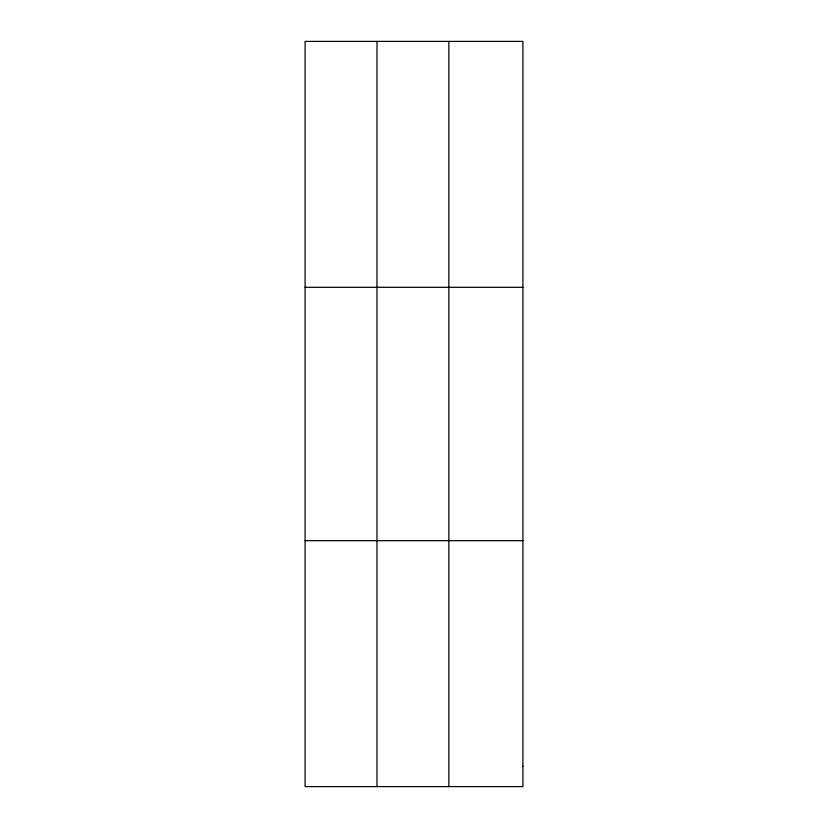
<?xml version="1.0" encoding="UTF-8"?>
<svg xmlns="http://www.w3.org/2000/svg" width="828" height="828" viewBox="0 0 828 828"><rect width="100%" height="100%" fill="white"/><g stroke="black" fill="none" stroke-linecap="round" stroke-linejoin="round"><path stroke-width="1.24" d="M376.978 786.6L376.978 41.4M448.848 786.6L448.848 41.4M305.097 287.316L522.903 287.316M305.097 540.684L522.903 540.684M522.903 766.107L522.903 786.6L305.097 786.6L305.097 41.4L522.903 41.4L522.903 766.107"/></g></svg>
